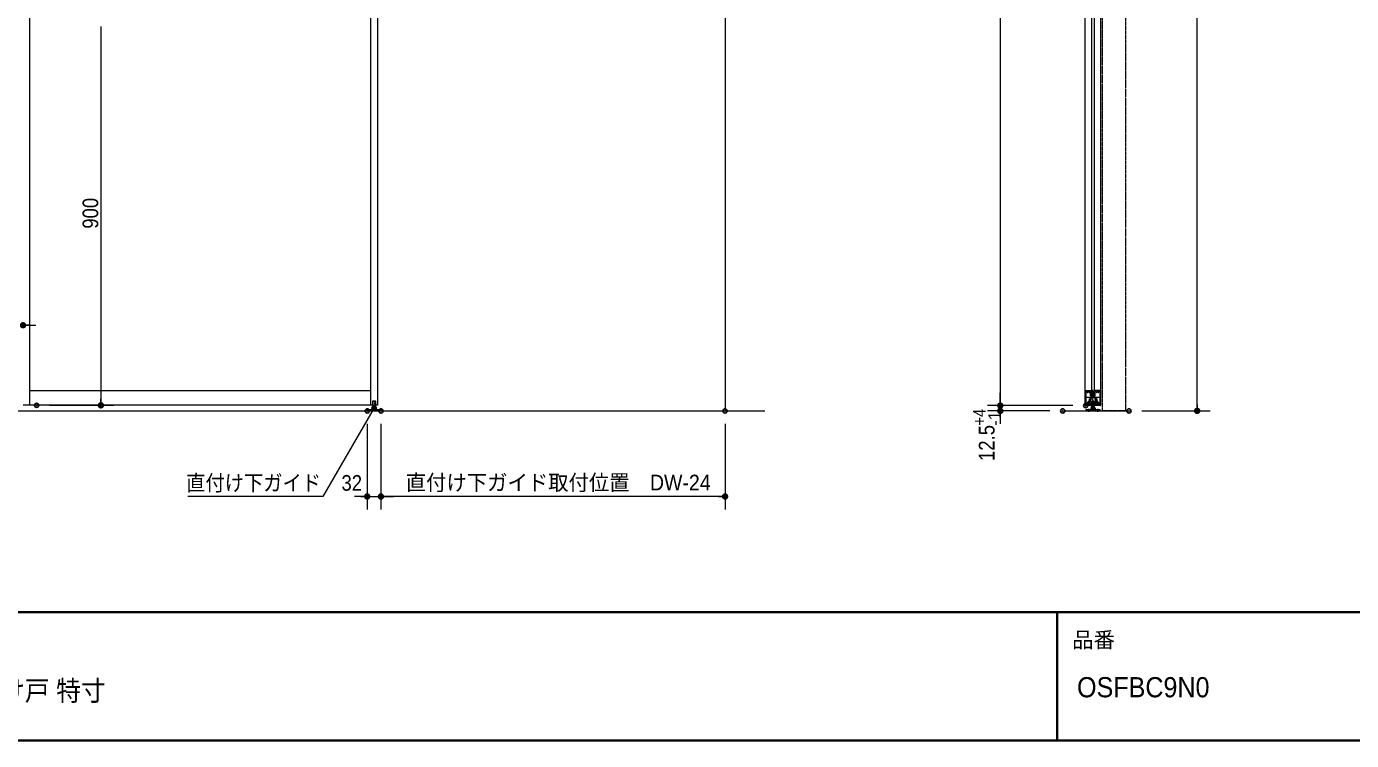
# Model space of a CAD drawing. Units: millimetres, scale not verified. Extents: x -6062 to 6062, y -3045 to 3045.
# Drawn here: x -3096 to 0, y -2770 to -1102 of the extents above; entities that cross this region are included whole.
import ezdxf
from ezdxf.enums import TextEntityAlignment as Align

# ---------------------------------------------------------------- set-up
doc = ezdxf.new("R2010")
doc.units = ezdxf.units.MM
doc.header["$LTSCALE"] = 20
doc.header["$PDMODE"] = 32
doc.header["$PDSIZE"] = 10
for name, pattern in [('USER1', [10.5, 8, -0.5, 0.5, -0.5, 0.5, -0.5]), ('USER2', [2.91, 1.76, -0.4, 0.35, -0.4]), ('USER3', [1.11, 0.71, -0.4])]:
    doc.linetypes.add(name, pattern=pattern)
for name, color, linetype, lineweight in [('0-0_2寸法-3', 7, 'Continuous', 15), ('0-1_2寸法-1', 7, 'Continuous', 15), ('0-2_0', 7, 'Continuous', 25), ('0-4_2寸法-2', 7, 'Continuous', 15), ('0-5_1図面枠', 7, 'Continuous', 15), ('0-6_3一般', 7, 'Continuous', 15)]:
    doc.layers.add(name, color=color, linetype=linetype, lineweight=lineweight)
doc.layers.add('0-3_Defpoints', color=7, linetype='Continuous')
doc.styles.add('ＭＳ Ｐゴシック', font='')
doc.styles.get('ＭＳ Ｐゴシック').set_extended_font_data('MS PGothic')

# ---------------------------------------------------------------- blocks, each defined once
blk = doc.blocks.new('_Dot')
at = {"layer": '0-2_0'}
blk.add_line((-10, 0), (-20, 0), dxfattribs=at)
for points in [[(0, 0), (-10, 0), (-9.92, 1.25)], [(0, 0), (-9.92, -1.25), (-10, 0)], [(0, 0), (-9.92, 1.25), (-9.69, 2.49)], [(0, 0), (-9.69, -2.49), (-9.92, -1.25)], [(0, 0), (-9.69, 2.49), (-9.3, 3.68)], [(0, 0), (-9.3, -3.68), (-9.69, -2.49)], [(0, 0), (-9.3, 3.68), (-8.76, 4.82)], [(0, 0), (-8.76, -4.82), (-9.3, -3.68)], [(0, 0), (-8.76, 4.82), (-8.09, 5.88)], [(0, 0), (-8.09, -5.88), (-8.76, -4.82)], [(0, 0), (-8.09, 5.88), (-7.29, 6.85)], [(0, 0), (-7.29, -6.85), (-8.09, -5.88)], [(0, 0), (-7.29, 6.85), (-6.37, 7.71)], [(0, 0), (-6.37, -7.71), (-7.29, -6.85)], [(0, 0), (-6.37, 7.71), (-5.36, 8.44)], [(0, 0), (-5.36, -8.44), (-6.37, -7.71)], [(0, 0), (-5.36, 8.44), (-4.26, 9.05)], [(0, 0), (-4.26, -9.05), (-5.36, -8.44)], [(0, 0), (-4.26, 9.05), (-3.09, 9.51)], [(0, 0), (-3.09, -9.51), (-4.26, -9.05)], [(0, 0), (-3.09, 9.51), (-1.87, 9.82)], [(0, 0), (-1.87, -9.82), (-3.09, -9.51)], [(0, 0), (-1.87, 9.82), (-0.63, 9.98)], [(0, 0), (-0.63, -9.98), (-1.87, -9.82)], [(0, 0), (-0.63, 9.98), (0.63, 9.98)], [(0, 0), (0.63, -9.98), (-0.63, -9.98)], [(0, 0), (0.63, 9.98), (1.87, 9.82)], [(0, 0), (1.87, 9.82), (3.09, 9.51)], [(0, 0), (3.09, 9.51), (4.26, 9.05)], [(0, 0), (4.26, 9.05), (5.36, 8.44)], [(0, 0), (5.36, 8.44), (6.37, 7.71)], [(0, 0), (6.37, 7.71), (7.29, 6.85)], [(0, 0), (7.29, 6.85), (8.09, 5.88)], [(0, 0), (8.09, 5.88), (8.76, 4.82)], [(0, 0), (8.76, 4.82), (9.3, 3.68)], [(0, 0), (9.3, 3.68), (9.69, 2.49)], [(0, 0), (9.69, 2.49), (9.92, 1.25)], [(0, 0), (9.92, 1.25), (10, 0)], [(0, 0), (1.87, -9.82), (0.63, -9.98)], [(0, 0), (3.09, -9.51), (1.87, -9.82)], [(0, 0), (4.26, -9.05), (3.09, -9.51)], [(0, 0), (5.36, -8.44), (4.26, -9.05)], [(0, 0), (6.37, -7.71), (5.36, -8.44)], [(0, 0), (7.29, -6.85), (6.37, -7.71)], [(0, 0), (8.09, -5.88), (7.29, -6.85)], [(0, 0), (8.76, -4.82), (8.09, -5.88)], [(0, 0), (9.3, -3.68), (8.76, -4.82)], [(0, 0), (9.69, -2.49), (9.3, -3.68)], [(0, 0), (9.92, -1.25), (9.69, -2.49)], [(0, 0), (10, 0), (9.92, -1.25)]]:
    blk.add_solid(points, dxfattribs=at)
blk = doc.blocks.new('グループ-3')
at = {"layer": '0-5_1図面枠', "lineweight": 35}
for p, q in [((-80000, -49400), (80000, -49400)), ((22000, -49400), (22000, -55400))]:
    blk.add_line(p, q, dxfattribs=at)
blk.add_lwpolyline([(-80000, 55400), (80000, 55400), (80000, -55400), (-80000, -55400)], close=True, dxfattribs=at)
blk = doc.blocks.new('図面枠')
at = {"layer": '0-5_1図面枠'}
blk.add_blockref('グループ-3', (0, 0), dxfattribs=at)
at = {"layer": '0-5_1図面枠', "style": 'ＭＳ Ｐゴシック'}
blk.add_text('品番', height=733.7, dxfattribs=at).set_placement((22696.5, -51284.2), align=Align.BOTTOM_LEFT)
blk = doc.blocks.new('グループ-15')
at = {"layer": '0-6_3一般'}
for p, q in [((23309.3, -39710), (23309.3, 7190)), ((24029.3, 7190), (24029.3, -39710)), ((23619.3, -39220), (23619.3, 6620)), ((23719.3, 6620), (23719.3, -39220)), ((23329.3, -39046), (23329.3, -39730)), ((23335.3, -39040), (23585.3, -39040)), ((23353.3, -39064), (23353.5, -39064)), ((23353.3, -39616), (23353.3, -39070)), ((23393.5, -39064), (23359.3, -39064)), ((23491.3, -39438), (23491.3, -39562.8)), ((23497.3, -39432), (23553.3, -39432)), ((23511.1, -39064), (23554.3, -39064)), ((23519.3, -39650), (23519.3, -39466)), ((23581.3, -39460), (23525.3, -39460)), ((23559.3, -39426), (23559.3, -39358)), ((23560.3, -39290), (23560.3, -39070)), ((23643.3, -39348), (23569.3, -39348)), ((23643.3, -39300), (23570.3, -39300)), ((23585.3, -39050), (23584.3, -39050)), ((23584.3, -39266), (23584.3, -39050)), ((23587.3, -39386), (23587.3, -39454)), ((23589.3, -39044), (23589.3, -39046)), ((23594.3, -39238), (23594.3, -39182.7)), ((23744.3, -39276), (23594.3, -39276)), ((23594.3, -39560), (23594.3, -39800)), ((23594.9, -39180.1), (23609.5, -39137)), ((23597.3, -39376), (23741.3, -39376)), ((23606.3, -39244), (23600.3, -39244)), ((23612.3, -39550), (23604.3, -39550)), ((23620.4, -39142.1), (23606.3, -39184)), ((23606.3, -39227.2), (23606.3, -39184)), ((23606.3, -39244), (23665.5, -39232.4)), ((23611, -39231.1), (23665.5, -39220.4)), ((23726.3, -39550), (23612.3, -39550)), ((23719.3, -39220), (23619.3, -39220)), ((23629.3, -39540), (23629.3, -39800)), ((23634.6, -39540), (23629.3, -39540)), ((23703.9, -39540), (23634.6, -39540)), ((23649.3, -39306), (23649.3, -39342)), ((23727.5, -39231.1), (23673, -39220.4)), ((23732.3, -39244), (23673, -39232.4)), ((23689.3, -39306), (23689.3, -39342)), ((23768.3, -39300), (23695.3, -39300)), ((23769.3, -39348), (23695.3, -39348)), ((23709.3, -39540), (23703.9, -39540)), ((23709.3, -39540), (23709.3, -39800)), ((23732.3, -39184), (23718.2, -39142.1)), ((23734.3, -39550), (23726.3, -39550)), ((23729, -39137), (23743.7, -39180.1)), ((23732.3, -39227.2), (23732.3, -39184)), ((23738.3, -39244), (23732.3, -39244)), ((23744.3, -39182.7), (23744.3, -39238)), ((23744.3, -39800), (23744.3, -39560)), ((23749.3, -39040), (23749.5, -39040)), ((23749.3, -39044), (23749.3, -39046)), ((23751.3, -39386), (23751.3, -39448)), ((24003.3, -39040), (23753.3, -39040)), ((23753.3, -39050), (23754.3, -39050)), ((23754.3, -39050), (23754.3, -39266)), ((23813.3, -39460), (23763.3, -39460)), ((23778.3, -39064), (23778.5, -39064)), ((23778.3, -39290), (23778.3, -39070)), ((23779.3, -39426), (23779.3, -39358)), ((23784.3, -39064), (23827.5, -39064)), ((23785.3, -39432), (23841.3, -39432)), ((23819.3, -39466), (23819.3, -39650)), ((23847.3, -39438), (23847.3, -39562.8)), ((23979.3, -39064), (23945.1, -39064)), ((23985.3, -39070), (23985.3, -39616)), ((24009.3, -39730), (24009.3, -39046)), ((22256.5, -40000), (25349.3, -40000)), ((24029.3, -39710), (23309.3, -39710)), ((23309.3, -39710), (24029.3, -39710)), ((23309.3, -39730), (23309.3, -39710)), ((24009.3, -39750), (23329.3, -39750)), ((23343.3, -39740), (23339.3, -39740)), ((23393.3, -39656), (23393.5, -39656)), ((23525.3, -39656), (23581.3, -39656)), ((23569.3, -39862), (23629.3, -39862)), ((23569.3, -39862), (23569.3, -39922)), ((23769.3, -39922), (23569.3, -39922)), ((23587.3, -39662), (23587.3, -39674)), ((23587.3, -39674), (23587.3, -39662)), ((23594.3, -39800), (23628.3, -39800)), ((23743.3, -39800), (23595.3, -39800)), ((23595.3, -39862), (23595.3, -39800)), ((23619.3, -39922), (23619.3, -40010)), ((23628.3, -39800), (23710.3, -39800)), ((23629.3, -39862), (23709.3, -39862)), ((23709.3, -39862), (23769.3, -39862)), ((23710.3, -39800), (23744.3, -39800)), ((23743.3, -39862), (23743.3, -39800)), ((23751.3, -39662), (23751.3, -39674)), ((23757.3, -39656), (23813.3, -39656)), ((23985.3, -39690), (23767.3, -39690)), ((23769.3, -39862), (23769.3, -39922)), ((23945.1, -39656), (23945.3, -39656)), ((23985.3, -39690), (23985.3, -39730)), ((23999.3, -39740), (23995.3, -39740)), ((24029.3, -39730), (24029.3, -39710))]:
    blk.add_line(p, q, dxfattribs=at)
at = {"layer": '0-6_3一般', "linetype": 'USER1'}
for p, q in [((23329.3, -39040), (23329.3, -39046)), ((23329.3, -39040), (23335.3, -39040)), ((23594.3, -39238), (23594.3, -39244)), ((23600.3, -39244), (23594.3, -39244)), ((23609.5, -39137), (23610.7, -39134.5)), ((23610.1, -39131.9), (23610.7, -39134.5)), ((23620.4, -39142.1), (23623.3, -39136)), ((23621.9, -39129.4), (23623.3, -39136)), ((23716.7, -39129.4), (23715.3, -39136)), ((23718.2, -39142.1), (23715.3, -39136)), ((23728.4, -39131.9), (23727.9, -39134.5)), ((23729, -39137), (23727.9, -39134.5)), ((23738.3, -39244), (23744.3, -39244)), ((23744.3, -39238), (23744.3, -39244)), ((24009.3, -39040), (24003.3, -39040)), ((24009.3, -39040), (24009.3, -39046))]:
    blk.add_line(p, q, dxfattribs=at)
at = {"layer": '0-6_3一般', "linetype": 'USER3'}
for p, q in [((23355.3, -39394.6), (23375.3, -39360)), ((23355.3, -39680), (23355.3, -39394.6)), ((23375.3, -39360), (23518.3, -39360)), ((23538.3, -39394.6), (23518.3, -39360)), ((23538.3, -39394.6), (23538.3, -39680)), ((23612.3, -39550), (23628.3, -39566)), ((23628.3, -39566), (23710.3, -39566)), ((23628.3, -39566), (23628.3, -39800)), ((23669.3, -39560), (23634.6, -39540)), ((23703.9, -39540), (23669.3, -39560)), ((23726.3, -39550), (23710.3, -39566)), ((23710.3, -39566), (23710.3, -39800)), ((23800.3, -39394.6), (23820.3, -39360)), ((23800.3, -39680), (23800.3, -39394.6)), ((23820.3, -39360), (23963.3, -39360)), ((23983.3, -39394.6), (23963.3, -39360)), ((23983.3, -39394.6), (23983.3, -39680)), ((23409.3, -40000), (23409.3, -39942)), ((23509.3, -39942), (23509.3, -40000)), ((23619.3, -39922), (23619.3, -39980)), ((23627.7, -40010), (23669.3, -39986)), ((23669.3, -39986), (23710.8, -40010)), ((23719.3, -39980), (23719.3, -39922)), ((23829.3, -40000), (23829.3, -39942)), ((23929.3, -39942), (23929.3, -40000))]:
    blk.add_line(p, q, dxfattribs=at)
at = {"layer": '0-6_3一般', "linetype": 'USER2'}
for p, q in [((23441.3, -39579), (23441.5, -39579)), ((23669.3, -39714), (23669.3, -39015.9)), ((23669.3, -39100), (23669.3, -39250.4)), ((23669.3, -39520), (23669.3, -39820)), ((23669.3, -39520), (23669.3, -40027.8)), ((23669.3, -39609.5), (23669.3, -39810.8)), ((23897.3, -39579), (23897.5, -39579)), ((23459.3, -39902), (23459.3, -40040)), ((23669.3, -39882), (23669.3, -40040)), ((23879.3, -39902), (23879.3, -40040))]:
    blk.add_line(p, q, dxfattribs=at)
at = {"layer": '0-6_3一般', "linetype": 'USER1'}
blk.add_lwpolyline([(24109.3, 8000), (25186.8, 8000), (25186.8, -40000), (24109.3, -40000)], close=True, dxfattribs=at)
at = {"layer": '0-6_3一般'}
for points in [[(23610.1, -39131.9), (23600.5, -39086.5), (23612.3, -39084), (23621.9, -39129.4)], [(23716.7, -39129.4), (23726.3, -39084), (23738, -39086.5), (23728.4, -39131.9)], [(23571.3, -39690), (23353.3, -39690), (23353.3, -39730)], [(23769.3, -39942), (23769.3, -39922), (23569.3, -39922), (23569.3, -39942)], [(23719.3, -39922), (23719.3, -40010), (23619.3, -40010)]]:
    blk.add_lwpolyline(points, dxfattribs=at)
blk.add_lwpolyline([(23349.3, -40000), (23349.3, -39942), (23989.3, -39942), (23989.3, -40000)], close=True, dxfattribs=at)
at = {"layer": '0-6_3一般', "linetype": 'USER3'}
blk.add_lwpolyline([(23569.3, -40000), (23569.3, -39980), (23769.3, -39980), (23769.3, -40000)], dxfattribs=at)
at = {"layer": '0-6_3一般'}
for centre, radius, start, end in [((23335.3, -39046), 6, 90, 180), ((23359.3, -39070), 6, 90, 180), ((23393.3, -39616), 40, 180, 270), ((23452.3, -39100), 60, 152.9643, 220.52878), ((23407.4, -39623.5), 15, 4.47122, 184.47122), ((23393.5, -39070), 6, 332.9643, 90), ((23418.1, -39129.2), 15, 220.52878, 330), ((23452.3, -39100), 30, 319.47122, 220.52878), ((23452.3, -39620), 30, 184.47122, 85.52878), ((23418.1, -39129.2), 15, 330, 40.52878), ((23455.8, -39575.1), 15, 85.52878, 195), ((23455.8, -39575.1), 15, 195, 265.52878), ((23452.3, -39620), 60, 60, 85.52878), ((23486.5, -39129.2), 15, 139.47122, 210), ((23486.5, -39129.2), 15, 210, 319.47122), ((23485.3, -39562.8), 6, 240, 0), ((23497.3, -39438), 6, 90, 180), ((23497.3, -39438), 6, 90, 180), ((23452.3, -39100), 60, 319.47122, 27.0357), ((23511.1, -39070), 6, 90, 207.0357), ((23525.3, -39466), 6, 90, 180), ((23553.3, -39426), 6, 270, 0), ((23554.3, -39070), 6, 0, 90), ((23569.3, -39358), 10, 90, 180), ((23570.3, -39290), 10, 180, 270), ((23581.3, -39454), 6, 270, 0), ((23594.3, -39266), 10, 180, 270), ((23585.3, -39044), 4, 0, 90), ((23585.3, -39046), 4, 270, 0), ((23597.3, -39386), 10, 90, 180), ((23600.3, -39182.7), 6, 154.72228, 180), ((23600.3, -39238), 6, 180, 270), ((23604.3, -39560), 10, 90, 180), ((23610.3, -39227.2), 4, 180, 280.76501), ((23602.3, -39133.6), 8, 334.72228, 11.94418), ((23602.3, -39133.6), 20, 334.72228, 11.94418), ((23643.3, -39306), 6, 0, 90), ((23643.3, -39342), 6, 270, 0), ((23669.3, -39240), 20, 90, 100.76501), ((23669.3, -39252), 20, 90, 100.76501), ((23669.3, -39240), 20, 79.23499, 90), ((23669.3, -39252), 20, 79.23499, 90), ((23695.3, -39306), 6, 90, 180), ((23695.3, -39342), 6, 180, 270), ((23736.2, -39133.6), 20, 168.05582, 205.27772), ((23728.3, -39227.2), 4, 259.23499, 0), ((23736.2, -39133.6), 8, 168.05582, 205.27772), ((23734.3, -39560), 10, 0, 90), ((23738.3, -39238), 6, 270, 0), ((23741.3, -39386), 10, 0, 90), ((23738.3, -39182.7), 6, 0, 25.27772), ((23744.3, -39266), 10, 270, 0), ((23753.3, -39044), 4, 90, 180), ((23753.3, -39046), 4, 180, 270), ((23763.3, -39448), 12, 180, 270), ((23768.3, -39290), 10, 270, 0), ((23769.3, -39358), 10, 0, 90), ((23784.3, -39070), 6, 90, 180), ((23785.3, -39426), 6, 180, 270), ((23813.3, -39466), 6, 0, 90), ((23886.3, -39100), 60, 152.96431, 220.52878), ((23827.5, -39070), 6, 332.96431, 90), ((23852.1, -39129.2), 15, 220.52878, 330), ((23841.3, -39438), 6, 0, 90), ((23841.3, -39438), 6, 0, 90), ((23853.3, -39562.8), 6, 180, 300), ((23886.3, -39100), 30, 319.47122, 220.52878), ((23886.3, -39620), 60, 94.47122, 120), ((23886.3, -39620), 30, 94.47122, 355.52878), ((23852.1, -39129.2), 15, 330, 40.52878), ((23882.8, -39575.1), 15, 345, 94.47122), ((23882.8, -39575.1), 15, 274.47122, 345), ((23920.5, -39129.2), 15, 139.47122, 210), ((23920.5, -39129.2), 15, 210, 319.47122), ((23931.1, -39623.5), 15, 355.52878, 175.52878), ((23886.3, -39100), 60, 319.47122, 27.03569), ((23945.1, -39070), 6, 90, 207.03569), ((23945.3, -39616), 40, 270, 0), ((23979.3, -39070), 6, 0, 90), ((24003.3, -39046), 6, 0, 90), ((23329.3, -39730), 20, 180, 270), ((23339.3, -39730), 10, 180, 270), ((23343.3, -39730), 10, 270, 0), ((23452.3, -39620), 60, 184.47122, 207.03569), ((23393.5, -39650), 6, 270, 27.03569), ((23525.3, -39650), 6, 180, 270), ((23571.3, -39674), 16, 270, 0), ((23581.3, -39662), 6, 0, 90), ((23757.3, -39662), 6, 90, 180), ((23767.3, -39674), 16, 180, 270), ((23813.3, -39650), 6, 270, 0), ((23945.1, -39650), 6, 152.96431, 270), ((23886.3, -39620), 60, 332.96431, 355.52878), ((23995.3, -39730), 10, 180, 270), ((23999.3, -39730), 10, 270, 0), ((24009.3, -39730), 20, 270, 0)]:
    blk.add_arc(centre, radius, start, end, dxfattribs=at)
blk = doc.blocks.new('グループ-16')
at = {"layer": '0-6_3一般'}
for p, q in [((6480, 8000), (6480, -40000)), ((-26000, -39740), (-26000, 7230)), ((-10080, 7230), (-10080, -39740)), ((-9760, 7230), (-9760, -39740)), ((-26000, -39040), (-10080, -39040)), ((-9995, -39560), (-9995, -39800)), ((-9855, -39550), (-9985, -39550)), ((-9845, -39800), (-9845, -39560)), ((-60816.5, -40000), (8343.5, -40000)), ((-9760, -39740), (-26320, -39740)), ((-10240, -39942), (-10020, -39942)), ((-10240, -40000), (-10240, -39942)), ((-9600, -40000), (-10240, -40000)), ((-10020, -39862), (-10020, -39922)), ((-10020, -39862), (-9960, -39862)), ((-9820, -39922), (-10020, -39922)), ((-9820, -39922), (-10020, -39922)), ((-9995, -39800), (-9845, -39800)), ((-9994, -39862), (-9994, -39800)), ((-9846, -39800), (-9994, -39800)), ((-9846, -39862), (-9846, -39800)), ((-9820, -39862), (-9820, -39922)), ((-9820, -39942), (-9820, -39922)), ((-9600, -39942), (-9600, -40000))]:
    blk.add_line(p, q, dxfattribs=at)
at = {"layer": '0-6_3一般', "linetype": 'USER2'}
blk.add_line((-9920, -39520), (-9920, -40027.8), dxfattribs=at)
at = {"layer": '0-6_3一般'}
for points in [[(-10020, -39922), (-10020, -39942), (-9600, -39942)], [(-9960, -39862), (-9880, -39862), (-9820, -39862)]]:
    blk.add_lwpolyline(points, dxfattribs=at)
for centre, start, end in [((-9985, -39560), 90, 180), ((-9855, -39560), 0, 90)]:
    blk.add_arc(centre, 10, start, end, dxfattribs=at)

msp = doc.modelspace()

# ---------------------------------------------------------------- hatches: boundary and pattern name
at = {"layer": '0-0_2寸法-3'}
msp.add_hatch(color=256, dxfattribs=at).paths.add_polyline_path([(-2278.49, -1993.1, 1), (-2288.51, -1993.1, 1)])

# ---------------------------------------------------------------- linework, layer by layer
msp.add_lwpolyline([(-2283.5, -1993.1), (-2402.95, -2200), (-2718.97, -2200)], dxfattribs=at)
msp.add_circle((-2283.5, -1993.1), 5.01, dxfattribs=at)
at = {"layer": '0-1_2寸法-1'}
for p, q in [((-360.56, -1984.99), (-360.56, 384.99)), ((-820.54, 344.49), (-820.54, -1972.49)), ((-2921.8, -1102.01), (-2921.8, -1971.99)), ((-3041.8, -1987), (-2891.8, -1987)), ((-651.04, -1987.5), (-850.54, -1987.5)), ((-490.04, -2000), (-330.56, -2000)), ((-2267.5, -2030), (-2267.5, -2230)), ((-1463.5, -2030), (-1463.5, -2230)), ((-1478.51, -2200), (-2252.49, -2200))]:
    msp.add_line(p, q, dxfattribs=at)
at = {"layer": '0-3_Defpoints'}
for p in [(-3071.8, -1987), (-2921.8, -1987), (-2299.5, -2000), (-2267.5, -2000), (-2267.5, -2000), (-1463.5, -2000), (-820.54, -1987.5), (-820.54, -2000), (-674.67, -2000), (-621.04, -1987.5), (-520.04, -2000), (-2267.5, -2200), (-2267.5, -2200)]:
    msp.add_point(p, dxfattribs=at)
at = {"layer": '0-4_2寸法-2'}
for p, q in [((-3088.49, -1800), (-3073.49, -1800)), ((-820.54, -1972.49), (-820.54, -1957.49)), ((-651.04, -1987.5), (-850.54, -1987.5)), ((-704.67, -2000), (-850.54, -2000)), ((-820.54, -1987.5), (-820.54, -2000)), ((-2299.5, -2030), (-2299.5, -2230)), ((-2267.5, -2030), (-2267.5, -2230)), ((-820.54, -2015.01), (-820.54, -2030.01)), ((-2314.51, -2200), (-2329.51, -2200)), ((-2299.5, -2200), (-2267.5, -2200)), ((-2252.49, -2200), (-2237.49, -2200))]:
    msp.add_line(p, q, dxfattribs=at)

# ---------------------------------------------------------------- block references
at = {"layer": '0-1_2寸法-1', "xscale": 0.7503418, "yscale": 0.7503418}
for p, rotation in [((-2921.8, -1987), 270), ((-820.54, -1987.5), 270), ((-360.56, -2000), 270), ((-2267.5, -2200), 180)]:
    msp.add_blockref('_Dot', p, dxfattribs=dict(at, rotation=rotation))
msp.add_blockref('_Dot', (-1463.5, -2200), dxfattribs=at)
at = {"layer": '0-4_2寸法-2', "xscale": 0.7503418, "yscale": 0.7503418}
for p, rotation in [((-3103.5, -1800), 180), ((-820.54, -1987.5), 270), ((-820.54, -2000), 90), ((-2267.5, -2200), 180)]:
    msp.add_blockref('_Dot', p, dxfattribs=dict(at, rotation=rotation))
msp.add_blockref('_Dot', (-2299.5, -2200), dxfattribs=at)
at = {"layer": '0-5_1図面枠', "xscale": 0.05, "yscale": 0.05}
msp.add_blockref('図面枠', (-1787.5, 0), dxfattribs=at)
at = {"layer": '0-6_3一般', "xscale": 0.05, "yscale": 0.05}
for name in ['グループ-16', 'グループ-15']:
    msp.add_blockref(name, (-1787.5, 0), dxfattribs=at)

# ---------------------------------------------------------------- texts
at = {"layer": '0-0_2寸法-3', "style": 'ＭＳ Ｐゴシック', "width": 0.9}
msp.add_text('直付け下ガイド', height=36.66, dxfattribs=at).set_placement((-2722.42, -2197.62), align=Align.BOTTOM_LEFT)
at = {"layer": '0-1_2寸法-1', "style": 'ＭＳ Ｐゴシック', "width": 0.9}
msp.add_text('900', height=36.66, rotation=90, dxfattribs=at).set_placement((-2916.84, -1574.38), align=Align.BOTTOM_LEFT)
at = {"layer": '0-1_2寸法-1', "style": 'ＭＳ Ｐゴシック', "width": 0.95}
msp.add_text('直付け下ガイド取付位置\u3000DW-24', height=36.69, dxfattribs=at).set_placement((-2209.58, -2196.79), align=Align.BOTTOM_LEFT)
at = {"layer": '0-4_2寸法-2', "style": 'ＭＳ Ｐゴシック', "width": 0.9}
for s, height, p in [('+4', 29.33, (-845.85, -2034.35)), ('12.5', 36.69, (-823.02, -2117.02))]:
    msp.add_text(s, height=height, rotation=90, dxfattribs=at).set_placement(p, align=Align.BOTTOM_LEFT)
at = {"layer": '0-4_2寸法-2', "style": 'ＭＳ Ｐゴシック'}
msp.add_text('-1', height=29.33, rotation=90, dxfattribs=at).set_placement((-810.26, -2034.35), align=Align.BOTTOM_LEFT)
at = {"layer": '0-4_2寸法-2', "style": 'ＭＳ Ｐゴシック', "width": 0.9}
msp.add_text('32', height=36.66, dxfattribs=at).set_placement((-2359.59, -2197.52), align=Align.BOTTOM_LEFT)
at = {"layer": '0-5_1図面枠', "style": 'ＭＳ Ｐゴシック'}
for s, width, p in [('クアドロライト 2枚引き分け戸 特寸', 0.9, (-3840.72, -2691.18)), ('OSFBC9N0', 0.95, (-641.2, -2683.26))]:
    msp.add_text(s, height=47.17, dxfattribs=dict(at, width=width)).set_placement(p, align=Align.BOTTOM_LEFT)

doc.saveas('drawing.dxf')
